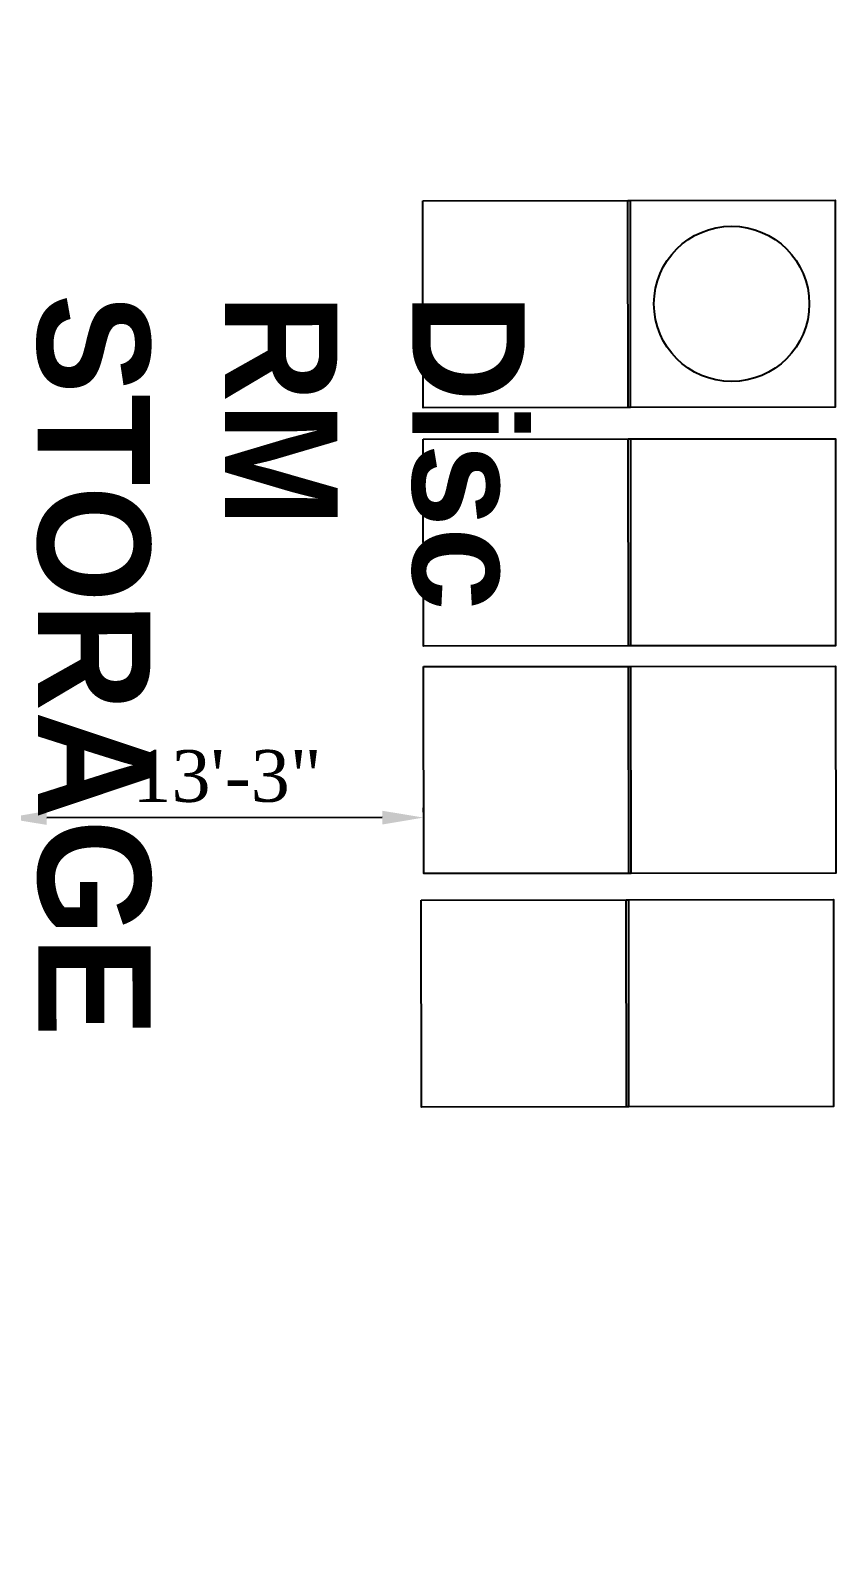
# Model space of a CAD drawing. Header units: feet. Extents: x -99009 to 3252343, y -11094690 to 9035152.
# Drawn here: x 2518351 to 2526129, y -1938337 to -1923544 of the extents above; entities that cross this region are included whole.
import ezdxf

# ---------------------------------------------------------------- set-up
doc = ezdxf.new("R2010")
doc.units = ezdxf.units.FT
doc.header["$PDSIZE"] = -1
doc.layers.add('1', color=1, linetype='Continuous')
doc.styles.add('MM', font='dutch.ttf')
doc.styles.get("Standard").update_dxf_attribs({"font": 'GOTHICB.TTF'})
doc.dimstyles.new('MANI (feet)', dxfattribs={"dimtxt": 2.5, "dimasz": 2, "dimexe": 0.477, "dimexo": 0.477, "dimgap": 0.5222, "dimtad": 1, "dimdec": 0, "dimlfac": 0.03937, "dimzin": 4, "dimdsep": 46, "dimlunit": 3, "dimtxsty": 'MM', "dimcen": 0, "dimclrd": 1, "dimclre": 1, "dimclrt": 50, "dimadec": 5, "dimazin": 2, "dimtfac": 1, "dimtdec": 0, "dimtmove": 0, "dimatfit": 3, "dimfxl": 1, "dimtolj": 1, "dimtzin": 0, "dimlwd": -1, "dimlwe": -1, "dimarcsym": 0})

# ---------------------------------------------------------------- blocks, each defined once
blk = doc.blocks.new('*D2604')
at = {"color": 1}
for p, q in [((2518107, -1931100), (2518107, -1931058)), ((2521745, -1931149), (2518507, -1931153)), ((2522145, -1931096), (2522145, -1931054))]:
    blk.add_line(p, q, dxfattribs=at)
for points in [[(2518507, -1931086), (2518507, -1931220), (2518107, -1931154)], [(2521745, -1931216), (2521745, -1931083), (2522145, -1931149)]]:
    blk.add_solid(points, dxfattribs=at)
at = {"layer": 'Defpoints', "color": 0}
for p in [(2518107, -1931154), (2518107, -1931196), (2522145, -1931191)]:
    blk.add_point(p, dxfattribs=at)
at = {"color": 50, "insert": (2520247, -1930750), "char_height": 500, "attachment_point": 5, "rotation": 0.0651, "style": 'MM'}
blk.add_mtext('\\A1;13\'-3"', dxfattribs=at)

msp = doc.modelspace()

# ---------------------------------------------------------------- linework, layer by layer
at = {"color": 3}
for points in [[(2522138.08423, -1925188.2095), (2524138.08295, -1925185.93877), (2524140.35368, -1927185.93748), (2522140.35497, -1927188.20821)], [(2524117.232, -1925185.96244), (2526117.23071, -1925183.69171), (2526119.50144, -1927183.69042), (2524119.50273, -1927185.96115)], [(2522140.7003, -1927492.36437), (2524140.69901, -1927490.09364), (2524142.96974, -1929490.09235), (2522142.97103, -1929492.36309)], [(2524119.84806, -1927490.11732), (2526119.84677, -1927487.84658), (2526122.11751, -1929487.84529), (2524122.1188, -1929490.11603)], [(2524122.34365, -1929688.1598), (2526122.34236, -1929685.88906), (2526124.61309, -1931685.88777), (2524124.61438, -1931688.15851)], [(2522143.19588, -1929690.40685), (2524143.19459, -1929688.13612), (2524145.46532, -1931688.13483), (2522145.46661, -1931690.40557)], [(2522121.50261, -1931946.08074), (2524121.50132, -1931943.81001), (2524123.77205, -1933943.80872), (2522123.77334, -1933946.07946)], [(2524100.65037, -1931943.83369), (2526100.64908, -1931941.56295), (2526102.91982, -1933941.56166), (2524102.92111, -1933943.8324)]]:
    msp.add_lwpolyline(points, close=True, dxfattribs=at)
msp.add_circle((2525118.36672, -1926184.82643), 750, dxfattribs=at)
at = {"layer": '1'}
msp.add_arc((2520410.24778, -1978395.99612), 100000, 84.1346387202, 194.3871675539, dxfattribs=at)

# ---------------------------------------------------------------- texts
at = {"insert": (2523121.05115, -1926082.09327), "char_height": 1085.439864, "width": 5197.4139339, "attachment_point": 1, "rotation": 270.065051714}
msp.add_mtext('{Disc  \\PRM STORAGE}', dxfattribs=at)

# ---------------------------------------------------------------- dimensions: what is measured, and where the dimension line sits
at = {"color": 3}
dim = msp.add_linear_dim(base=(2518106.75207, -1931153.52033), p1=(2522144.89976, -1931191.13931), p2=(2518106.79999, -1931195.72403), angle=0.065051714, dimstyle='MANI (feet)', override={"dimscale": 200, "dimarcsym": 1}, dxfattribs=at)
dim.commit()
dim.dimension.update_dxf_attribs({"geometry": '*D2604', "text_midpoint": (2520247.09012, -1931151.09026), "dimtype": 160})

doc.saveas('drawing.dxf')
